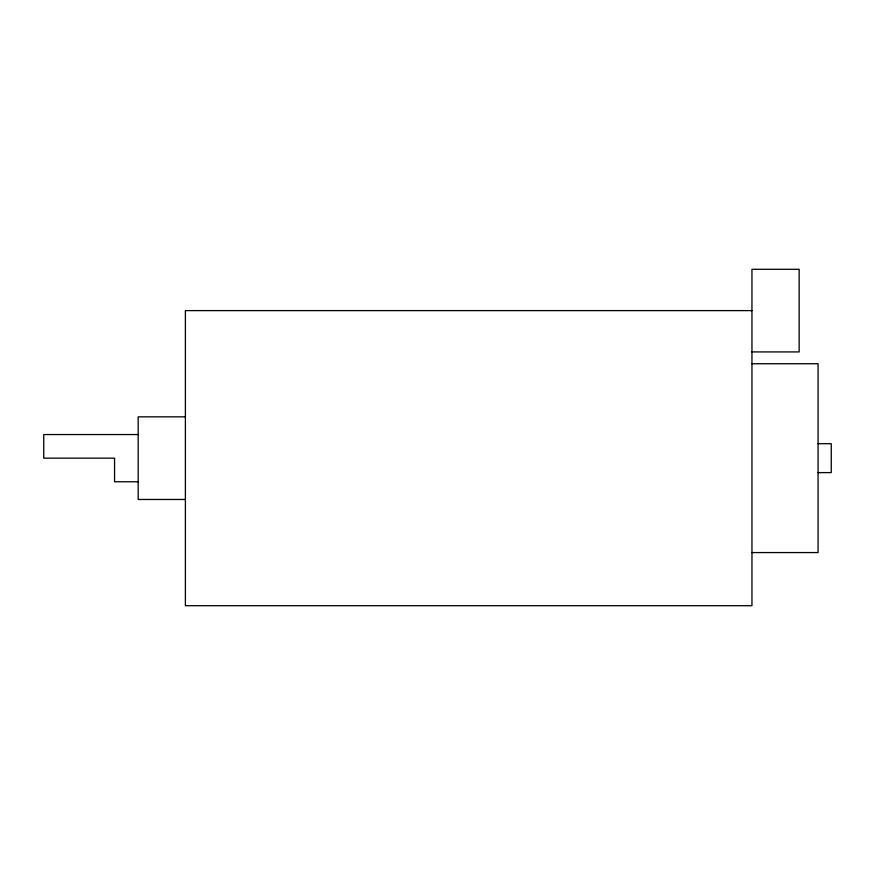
<?xml version="1.0" encoding="UTF-8"?>
<svg xmlns="http://www.w3.org/2000/svg" width="875" height="875" viewBox="0 0 875 875"><rect width="100%" height="100%" fill="white"/><g stroke="black" fill="none" stroke-linecap="round" stroke-linejoin="round"><path stroke-width="1.31" d="M751.953 310.614L185.391 310.614L185.391 605.697L751.953 605.697L751.953 269.303L799.159 269.303L799.159 351.925L751.953 351.925M751.953 363.727L818.07 363.727L818.07 552.584L751.953 552.584M185.391 416.839L138.173 416.839L138.173 499.472L185.391 499.472M138.173 434.547L43.75 434.547L43.75 458.161L114.57 458.161L114.57 481.764L138.173 481.764M818.07 443.691L831.25 443.691L831.25 472.62L818.07 472.62"/></g></svg>
